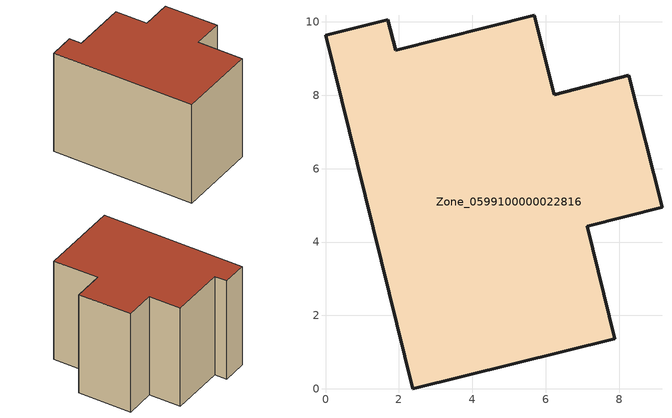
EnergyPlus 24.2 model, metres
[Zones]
Zone_0599100000022816
 floor ground (C_G): 1.91,9.23 5.69,10.18 6.23,8.02 8.27,8.54 9.17,4.94 7.13,4.43 7.89,1.37 2.38,0 0,9.63 1.7,10.06 z0
 wall outside (C_F): 2.38,0 7.89,1.37 7.13,4.43 9.17,4.94 8.27,8.54 6.23,8.02 5.69,10.18 1.91,9.23 1.7,10.06 0,9.63 2.38,0 z0:7.33
 roof outside (C_R): 5.69,10.18 1.91,9.23 1.7,10.06 0,9.63 2.38,0 7.89,1.37 7.13,4.43 9.17,4.94 8.27,8.54 6.23,8.02 z7.33
[BUILDING]
Pand.0599100000022816: North Axis=0; Terrain=City; Loads Convergence Tolerance Value=0.04; Temperature Convergence Tolerance Value=0.4; Solar Distribution=FullExterior; Maximum Number of Warmup Days=25; Minimum Number of Warmup Days=1
[Site:Location]
Rotterdam.The.Hague.AP_ZH_NLD Design_Conditions: Latitude=51.96; Longitude=4.45; Time Zone=1; Elevation=-4.5
[SITE:GROUNDTEMPERATURE:BUILDINGSURFACE]
18, 18, 18, 18, 18, 18, 18, 18, 18, 18, 18, 18
[MATERIAL] Thermal Absorptance=0.9; Solar Absorptance=0.7; Visible Absorptance=0.7
Name | Roughness | Thickness | Conductivity | Density | Specific Heat
G.TC.1975-1991 | MediumSmooth | 0.15 | 0.288461 | 540 | 1210
F.TC.1975-1991 | Rough | 0.3 | 0.230769 | 1920 | 840
R.TC.1975-1991 | MediumRough | 0.2 | 0.153846 | 1500 | 1000
[CONSTRUCTION]
C_G: G.TC.1975-1991
C_F: F.TC.1975-1991
C_R: R.TC.1975-1991
[ZONE]
Zone_0599100000022816: Type=1; Multiplier=1; Ceiling Height=Autocalculate; Volume=Autocalculate; Floor Area=autocalculate; Part of Total Floor Area=Yes
[ZONEINFILTRATION:DESIGNFLOWRATE]
Infil_Zone_0599100000022816: Zone or ZoneList or Space or SpaceList=Zone_0599100000022816; Schedule=AlwaysOn; Design Flow Rate Calculation Method=Flow/Area; Flow Rate per Floor Area=0.003; Constant Term Coefficient=1; Temperature Term Coefficient=0; Velocity Term Coefficient=0; Velocity Squared Term Coefficient=0
[HVACTEMPLATE:ZONE:IDEALLOADSAIRSYSTEM]
Zone_0599100000022816: Maximum Heating Supply Air Temperature=50; Minimum Cooling Supply Air Temperature=13; Maximum Heating Supply Air Humidity Ratio=0.0156; Minimum Cooling Supply Air Humidity Ratio=0.0077; Heating Limit=NoLimit; Cooling Limit=NoLimit; Dehumidification Control Type=ConstantSensibleHeatRatio; Cooling Sensible Heat Ratio=0.7; Dehumidification Setpoint=60; Humidification Control Type=None; Humidification Setpoint=30; Outdoor Air Method=None; Outdoor Air Flow Rate per Person=0.00944; Outdoor Air Flow Rate per Zone Floor Area=0; Outdoor Air Flow Rate per Zone=0; Demand Controlled Ventilation Type=None; Outdoor Air Economizer Type=NoEconomizer; Heat Recovery Type=None; Sensible Heat Recovery Effectiveness=0.7; Latent Heat Recovery Effectiveness=0.65
[ZONECONTROL:THERMOSTAT]
ThermostatControl_Zone_0599100000022816: Zone or ZoneList=Zone_0599100000022816; Control Type Schedule=DualSetpointControlType; Control 1=Thermostat_Zone_0599100000022816; Temperature Difference Between Cutout And Setpoint=0
[THERMOSTATSETPOINT:DUALSETPOINT]
Thermostat_Zone_0599100000022816: Heating Setpoint Temperature Schedule=HeatingSetpoint_Zone_0599100000022816; Cooling Setpoint Temperature Schedule=CoolingSetpoint_Zone_0599100000022816
[SCHEDULE:COMPACT]
HeatingSetpoint_Zone_0599100000022816: Through: 12/31, For: AllDays, Until: 24:00, 21
CoolingSetpoint_Zone_0599100000022816: Through: 12/31, For: AllDays, Until: 24:00, 24
DualSetpointControlType: Through: 12/31, For: AllDays, Until: 24:00, 4
AlwaysOn: Through: 12/31, For: AllDays, Until: 24:00, 1
